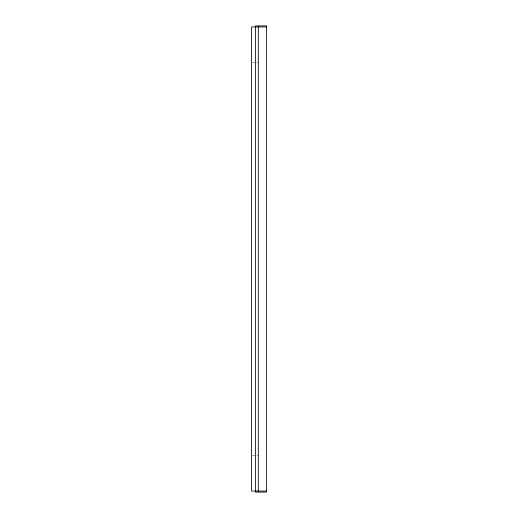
<?xml version="1.0" encoding="UTF-8"?>
<svg xmlns="http://www.w3.org/2000/svg" width="518" height="518" viewBox="0 0 518 518"><rect width="100%" height="100%" fill="white"/><g stroke="black" fill="none" stroke-linecap="round" stroke-linejoin="round"><path stroke-width="0.39" stroke-dasharray="2.59 1.94" d="M252.344 62.205L258.294 62.205M252.344 455.795L258.294 455.795"/><path stroke-width="0.78" d="M266.401 26.955L251.599 26.955L251.599 491.045L266.401 491.045M258.294 26.955L258.294 491.045M266.401 25.9L255.478 25.9L255.478 492.1L266.401 492.1L266.401 25.9"/></g></svg>
